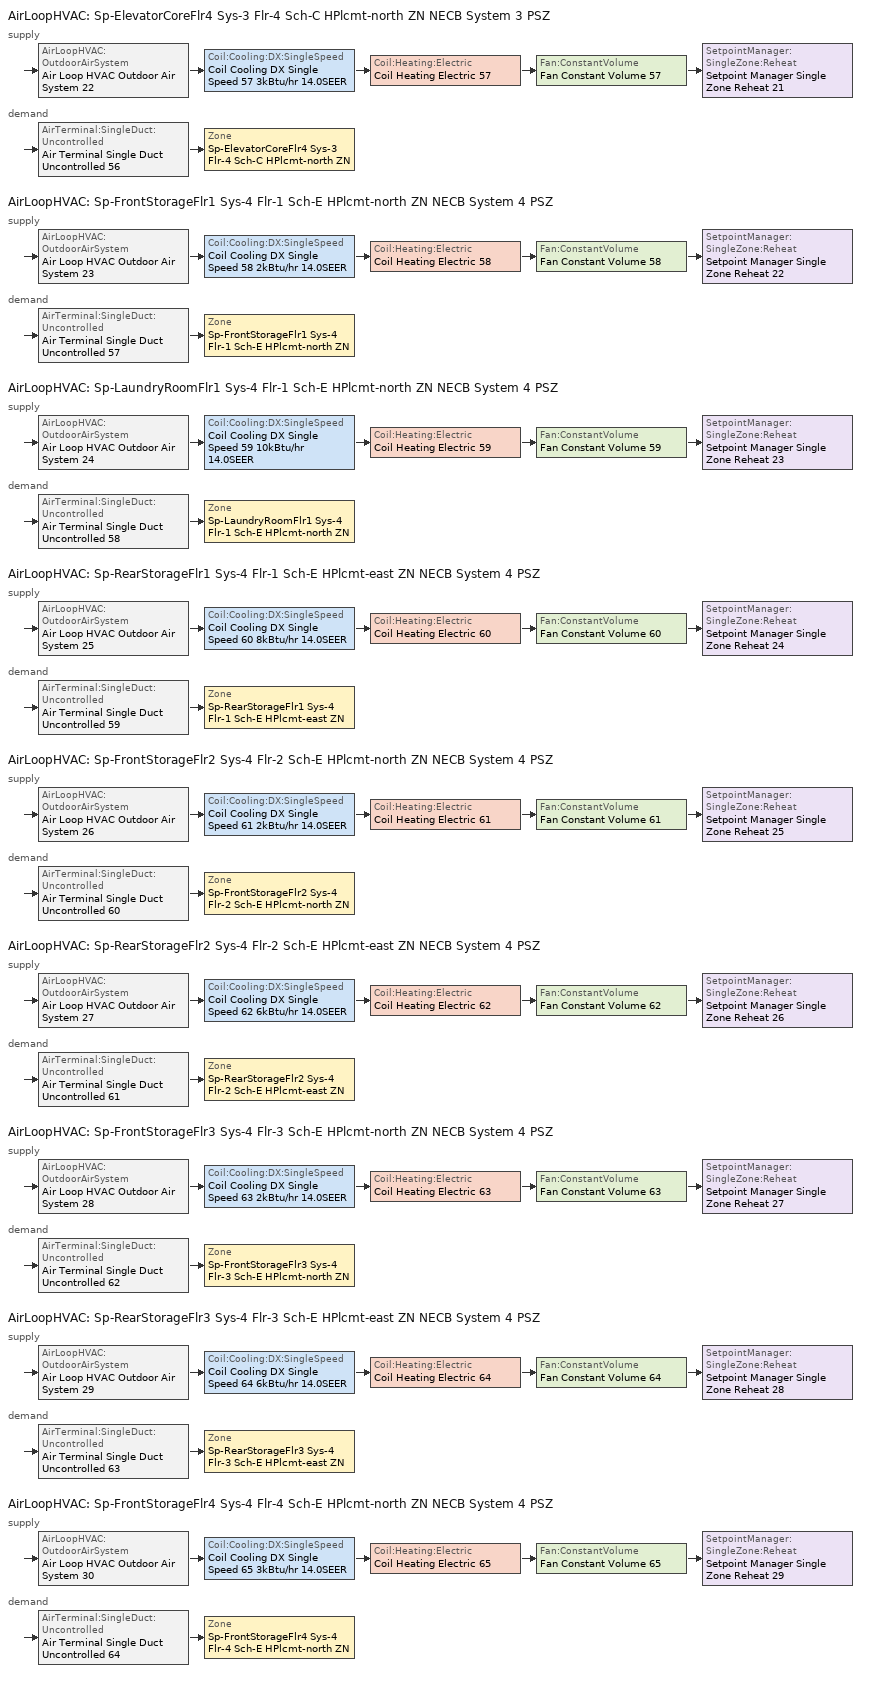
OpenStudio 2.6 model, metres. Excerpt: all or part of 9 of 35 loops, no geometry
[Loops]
AirLoopHVAC 'Sp-ElevatorCoreFlr4 Sys-3 Flr-4 Sch-C HPlcmt-north ZN NECB System 3 PSZ'
 supply: AirLoopHVAC:OutdoorAirSystem 'Air Loop HVAC Outdoor Air System 22' > Coil:Cooling:DX:SingleSpeed 'Coil Cooling DX Single Speed 57 3kBtu/hr 14.0SEER' > Coil:Heating:Electric 'Coil Heating Electric 57' > Fan:ConstantVolume 'Fan Constant Volume 57' > SetpointManager:SingleZone:Reheat 'Setpoint Manager Single Zone Reheat 21'
 demand: AirTerminal:SingleDuct:Uncontrolled 'Air Terminal Single Duct Uncontrolled 56' > Zone 'Sp-ElevatorCoreFlr4 Sys-3 Flr-4 Sch-C HPlcmt-north ZN'
AirLoopHVAC 'Sp-FrontStorageFlr1 Sys-4 Flr-1 Sch-E HPlcmt-north ZN NECB System 4 PSZ'
 supply: AirLoopHVAC:OutdoorAirSystem 'Air Loop HVAC Outdoor Air System 23' > Coil:Cooling:DX:SingleSpeed 'Coil Cooling DX Single Speed 58 2kBtu/hr 14.0SEER' > Coil:Heating:Electric 'Coil Heating Electric 58' > Fan:ConstantVolume 'Fan Constant Volume 58' > SetpointManager:SingleZone:Reheat 'Setpoint Manager Single Zone Reheat 22'
 demand: AirTerminal:SingleDuct:Uncontrolled 'Air Terminal Single Duct Uncontrolled 57' > Zone 'Sp-FrontStorageFlr1 Sys-4 Flr-1 Sch-E HPlcmt-north ZN'
AirLoopHVAC 'Sp-LaundryRoomFlr1 Sys-4 Flr-1 Sch-E HPlcmt-north ZN NECB System 4 PSZ'
 supply: AirLoopHVAC:OutdoorAirSystem 'Air Loop HVAC Outdoor Air System 24' > Coil:Cooling:DX:SingleSpeed 'Coil Cooling DX Single Speed 59 10kBtu/hr 14.0SEER' > Coil:Heating:Electric 'Coil Heating Electric 59' > Fan:ConstantVolume 'Fan Constant Volume 59' > SetpointManager:SingleZone:Reheat 'Setpoint Manager Single Zone Reheat 23'
 demand: AirTerminal:SingleDuct:Uncontrolled 'Air Terminal Single Duct Uncontrolled 58' > Zone 'Sp-LaundryRoomFlr1 Sys-4 Flr-1 Sch-E HPlcmt-north ZN'
AirLoopHVAC 'Sp-RearStorageFlr1 Sys-4 Flr-1 Sch-E HPlcmt-east ZN NECB System 4 PSZ'
 supply: AirLoopHVAC:OutdoorAirSystem 'Air Loop HVAC Outdoor Air System 25' > Coil:Cooling:DX:SingleSpeed 'Coil Cooling DX Single Speed 60 8kBtu/hr 14.0SEER' > Coil:Heating:Electric 'Coil Heating Electric 60' > Fan:ConstantVolume 'Fan Constant Volume 60' > SetpointManager:SingleZone:Reheat 'Setpoint Manager Single Zone Reheat 24'
 demand: AirTerminal:SingleDuct:Uncontrolled 'Air Terminal Single Duct Uncontrolled 59' > Zone 'Sp-RearStorageFlr1 Sys-4 Flr-1 Sch-E HPlcmt-east ZN'
AirLoopHVAC 'Sp-FrontStorageFlr2 Sys-4 Flr-2 Sch-E HPlcmt-north ZN NECB System 4 PSZ'
 supply: AirLoopHVAC:OutdoorAirSystem 'Air Loop HVAC Outdoor Air System 26' > Coil:Cooling:DX:SingleSpeed 'Coil Cooling DX Single Speed 61 2kBtu/hr 14.0SEER' > Coil:Heating:Electric 'Coil Heating Electric 61' > Fan:ConstantVolume 'Fan Constant Volume 61' > SetpointManager:SingleZone:Reheat 'Setpoint Manager Single Zone Reheat 25'
 demand: AirTerminal:SingleDuct:Uncontrolled 'Air Terminal Single Duct Uncontrolled 60' > Zone 'Sp-FrontStorageFlr2 Sys-4 Flr-2 Sch-E HPlcmt-north ZN'
AirLoopHVAC 'Sp-RearStorageFlr2 Sys-4 Flr-2 Sch-E HPlcmt-east ZN NECB System 4 PSZ'
 supply: AirLoopHVAC:OutdoorAirSystem 'Air Loop HVAC Outdoor Air System 27' > Coil:Cooling:DX:SingleSpeed 'Coil Cooling DX Single Speed 62 6kBtu/hr 14.0SEER' > Coil:Heating:Electric 'Coil Heating Electric 62' > Fan:ConstantVolume 'Fan Constant Volume 62' > SetpointManager:SingleZone:Reheat 'Setpoint Manager Single Zone Reheat 26'
 demand: AirTerminal:SingleDuct:Uncontrolled 'Air Terminal Single Duct Uncontrolled 61' > Zone 'Sp-RearStorageFlr2 Sys-4 Flr-2 Sch-E HPlcmt-east ZN'
AirLoopHVAC 'Sp-FrontStorageFlr3 Sys-4 Flr-3 Sch-E HPlcmt-north ZN NECB System 4 PSZ'
 supply: AirLoopHVAC:OutdoorAirSystem 'Air Loop HVAC Outdoor Air System 28' > Coil:Cooling:DX:SingleSpeed 'Coil Cooling DX Single Speed 63 2kBtu/hr 14.0SEER' > Coil:Heating:Electric 'Coil Heating Electric 63' > Fan:ConstantVolume 'Fan Constant Volume 63' > SetpointManager:SingleZone:Reheat 'Setpoint Manager Single Zone Reheat 27'
 demand: AirTerminal:SingleDuct:Uncontrolled 'Air Terminal Single Duct Uncontrolled 62' > Zone 'Sp-FrontStorageFlr3 Sys-4 Flr-3 Sch-E HPlcmt-north ZN'
AirLoopHVAC 'Sp-RearStorageFlr3 Sys-4 Flr-3 Sch-E HPlcmt-east ZN NECB System 4 PSZ'
 supply: AirLoopHVAC:OutdoorAirSystem 'Air Loop HVAC Outdoor Air System 29' > Coil:Cooling:DX:SingleSpeed 'Coil Cooling DX Single Speed 64 6kBtu/hr 14.0SEER' > Coil:Heating:Electric 'Coil Heating Electric 64' > Fan:ConstantVolume 'Fan Constant Volume 64' > SetpointManager:SingleZone:Reheat 'Setpoint Manager Single Zone Reheat 28'
 demand: AirTerminal:SingleDuct:Uncontrolled 'Air Terminal Single Duct Uncontrolled 63' > Zone 'Sp-RearStorageFlr3 Sys-4 Flr-3 Sch-E HPlcmt-east ZN'
AirLoopHVAC 'Sp-FrontStorageFlr4 Sys-4 Flr-4 Sch-E HPlcmt-north ZN NECB System 4 PSZ'
 supply: AirLoopHVAC:OutdoorAirSystem 'Air Loop HVAC Outdoor Air System 30' > Coil:Cooling:DX:SingleSpeed 'Coil Cooling DX Single Speed 65 3kBtu/hr 14.0SEER' > Coil:Heating:Electric 'Coil Heating Electric 65' > Fan:ConstantVolume 'Fan Constant Volume 65' > SetpointManager:SingleZone:Reheat 'Setpoint Manager Single Zone Reheat 29'
 demand: AirTerminal:SingleDuct:Uncontrolled 'Air Terminal Single Duct Uncontrolled 64' > Zone 'Sp-FrontStorageFlr4 Sys-4 Flr-4 Sch-E HPlcmt-north ZN'
[Sizing:Zone] Zone Cooling Design Supply Air Temperature Input Method=SupplyAirTemperature; Zone Cooling Design Supply Air Temperature {C}=13; Zone Cooling Design Supply Air Temperature Difference {deltaC}=11.11; Zone Heating Design Supply Air Temperature Input Method=SupplyAirTemperature; Zone Heating Design Supply Air Temperature {C}=43; Zone Heating Design Supply Air Temperature Difference {deltaC}=11.11; Zone Cooling Design Supply Air Humidity Ratio {kg-H2O/kg-air}=0.0085; Zone Heating Design Supply Air Humidity Ratio {kg-H2O/kg-air}=0.008; Zone Heating Sizing Factor=1.3; Zone Cooling Sizing Factor=1.1; Cooling Design Air Flow Method=DesignDay; Heating Design Air Flow Method=DesignDay; Account for Dedicated Outdoor Air System=No; Dedicated Outdoor Air System Control Strategy=NeutralSupplyAir; Dedicated Outdoor Air Low Setpoint Temperature for Design {C}=autosize; Dedicated Outdoor Air High Setpoint Temperature for Design {C}=autosize
Sp-ElevatorCoreFlr4 Sys-3 Flr-4 Sch-C HPlcmt-north ZN; Sp-FrontStorageFlr1 Sys-4 Flr-1 Sch-E HPlcmt-north ZN; Sp-LaundryRoomFlr1 Sys-4 Flr-1 Sch-E HPlcmt-north ZN; Sp-RearStorageFlr1 Sys-4 Flr-1 Sch-E HPlcmt-east ZN; Sp-FrontStorageFlr2 Sys-4 Flr-2 Sch-E HPlcmt-north ZN; Sp-RearStorageFlr2 Sys-4 Flr-2 Sch-E HPlcmt-east ZN; Sp-FrontStorageFlr3 Sys-4 Flr-3 Sch-E HPlcmt-north ZN; Sp-RearStorageFlr3 Sys-4 Flr-3 Sch-E HPlcmt-east ZN; Sp-FrontStorageFlr4 Sys-4 Flr-4 Sch-E HPlcmt-north ZN
[Zone equipment]
Sp-ElevatorCoreFlr4 Sys-3 Flr-4 Sch-C HPlcmt-north ZN: Air Terminal Single Duct Uncontrolled 56, Zone HVAC Baseboard Convective Electric 56
Sp-FrontStorageFlr1 Sys-4 Flr-1 Sch-E HPlcmt-north ZN: Air Terminal Single Duct Uncontrolled 57, Zone HVAC Baseboard Convective Electric 57
Sp-LaundryRoomFlr1 Sys-4 Flr-1 Sch-E HPlcmt-north ZN: Air Terminal Single Duct Uncontrolled 58, Zone HVAC Baseboard Convective Electric 58
Sp-RearStorageFlr1 Sys-4 Flr-1 Sch-E HPlcmt-east ZN: Air Terminal Single Duct Uncontrolled 59, Zone HVAC Baseboard Convective Electric 59
Sp-FrontStorageFlr2 Sys-4 Flr-2 Sch-E HPlcmt-north ZN: Air Terminal Single Duct Uncontrolled 60, Zone HVAC Baseboard Convective Electric 60
Sp-RearStorageFlr2 Sys-4 Flr-2 Sch-E HPlcmt-east ZN: Air Terminal Single Duct Uncontrolled 61, Zone HVAC Baseboard Convective Electric 61
Sp-FrontStorageFlr3 Sys-4 Flr-3 Sch-E HPlcmt-north ZN: Air Terminal Single Duct Uncontrolled 62, Zone HVAC Baseboard Convective Electric 62
Sp-RearStorageFlr3 Sys-4 Flr-3 Sch-E HPlcmt-east ZN: Air Terminal Single Duct Uncontrolled 63, Zone HVAC Baseboard Convective Electric 63
Sp-FrontStorageFlr4 Sys-4 Flr-4 Sch-E HPlcmt-north ZN: Air Terminal Single Duct Uncontrolled 64, Zone HVAC Baseboard Convective Electric 64
[AirLoopHVAC] Availability Schedule=Always On Discrete; Design Supply Air Flow Rate {m3/s}=AutoSize
Sp-ElevatorCoreFlr4 Sys-3 Flr-4 Sch-C HPlcmt-north ZN NECB System 3 PSZ; Sp-FrontStorageFlr1 Sys-4 Flr-1 Sch-E HPlcmt-north ZN NECB System 4 PSZ; Sp-LaundryRoomFlr1 Sys-4 Flr-1 Sch-E HPlcmt-north ZN NECB System 4 PSZ; Sp-RearStorageFlr1 Sys-4 Flr-1 Sch-E HPlcmt-east ZN NECB System 4 PSZ; Sp-FrontStorageFlr2 Sys-4 Flr-2 Sch-E HPlcmt-north ZN NECB System 4 PSZ; Sp-RearStorageFlr2 Sys-4 Flr-2 Sch-E HPlcmt-east ZN NECB System 4 PSZ; Sp-FrontStorageFlr3 Sys-4 Flr-3 Sch-E HPlcmt-north ZN NECB System 4 PSZ; Sp-RearStorageFlr3 Sys-4 Flr-3 Sch-E HPlcmt-east ZN NECB System 4 PSZ; Sp-FrontStorageFlr4 Sys-4 Flr-4 Sch-E HPlcmt-north ZN NECB System 4 PSZ
[Sizing:System] Type of Load to Size On=Sensible; Design Outdoor Air Flow Rate {m3/s}=Autosize; Minimum System Air Flow Ratio=1; Preheat Design Temperature {C}=7; Preheat Design Humidity Ratio {kg-H2O/kg-Air}=0.008; Precool Design Temperature {C}=13; Precool Design Humidity Ratio {kg-H2O/kg-Air}=0.008; Central Cooling Design Supply Air Temperature {C}=13; Central Heating Design Supply Air Temperature {C}=43; Sizing Option=NonCoincident; 100% Outdoor Air in Cooling=No; 100% Outdoor Air in Heating=No; Central Cooling Design Supply Air Humidity Ratio {kg-H2O/kg-Air}=0.0085; Central Heating Design Supply Air Humidity Ratio {kg-H2O/kg-Air}=0.008; Cooling Design Air Flow Method=DesignDay; Cooling Design Air Flow Rate {m3/s}=0; Heating Design Air Flow Method=DesignDay; Heating Design Air Flow Rate {m3/s}=0; System Outdoor Air Method=ZoneSum; Zone Maximum Outdoor Air Fraction=1; Cooling Supply Air Flow Rate Per Floor Area {m3/s-m2}=0.00996765; Cooling Fraction of Autosized Cooling Supply Air Flow Rate=1; Cooling Supply Air Flow Rate Per Unit Cooling Capacity {m3/s-W}=3.94755e-05; Heating Supply Air Flow Rate Per Floor Area {m3/s-m2}=0.00996765; Heating Fraction of Autosized Heating Supply Air Flow Rate=1; Heating Fraction of Autosized Cooling Supply Air Flow Rate=1; Heating Supply Air Flow Rate Per Unit Heating Capacity {m3/s-W}=3.15882e-05; Cooling Design Capacity Method=CoolingDesignCapacity; Cooling Design Capacity {W}=autosize; Cooling Design Capacity Per Floor Area {W/m2}=234.7; Fraction of Autosized Cooling Design Capacity=1; Heating Design Capacity Method=HeatingDesignCapacity; Heating Design Capacity {W}=autosize; Heating Design Capacity Per Floor Area {W/m2}=157; Fraction of Autosized Heating Design Capacity=1; Central Cooling Capacity Control Method=OnOff
Sp-ElevatorCoreFlr4 Sys-3 Flr-4 Sch-C HPlcmt-north ZN NECB System 3 PSZ; Sp-FrontStorageFlr1 Sys-4 Flr-1 Sch-E HPlcmt-north ZN NECB System 4 PSZ; Sp-LaundryRoomFlr1 Sys-4 Flr-1 Sch-E HPlcmt-north ZN NECB System 4 PSZ; Sp-RearStorageFlr1 Sys-4 Flr-1 Sch-E HPlcmt-east ZN NECB System 4 PSZ; Sp-FrontStorageFlr2 Sys-4 Flr-2 Sch-E HPlcmt-north ZN NECB System 4 PSZ; Sp-RearStorageFlr2 Sys-4 Flr-2 Sch-E HPlcmt-east ZN NECB System 4 PSZ; Sp-FrontStorageFlr3 Sys-4 Flr-3 Sch-E HPlcmt-north ZN NECB System 4 PSZ; Sp-RearStorageFlr3 Sys-4 Flr-3 Sch-E HPlcmt-east ZN NECB System 4 PSZ; Sp-FrontStorageFlr4 Sys-4 Flr-4 Sch-E HPlcmt-north ZN NECB System 4 PSZ
[Fan:ConstantVolume] Availability Schedule=Always On Discrete; Fan Efficiency=0.39975; Pressure Rise {Pa}=640; Maximum Flow Rate {m3/s}=AutoSize; Motor Efficiency=0.615
Fan Constant Volume 57; Fan Constant Volume 58; Fan Constant Volume 59; Fan Constant Volume 60; Fan Constant Volume 61; Fan Constant Volume 62; Fan Constant Volume 63; Fan Constant Volume 64; Fan Constant Volume 65
[Coil:Heating:Electric] Availability Schedule=Always On Discrete
Coil Heating Electric 57; Coil Heating Electric 58; Coil Heating Electric 59; Coil Heating Electric 60; Coil Heating Electric 61; Coil Heating Electric 62; Coil Heating Electric 63; Coil Heating Electric 64; Coil Heating Electric 65
[Coil:Cooling:DX:SingleSpeed] Availability Schedule=Always On Discrete; Rated Total Cooling Capacity {W}=autosize; Rated Sensible Heat Ratio=autosize; Rated COP {W/W}=3.8248; Rated Air Flow Rate {m3/s}=autosize; Rated Evaporator Fan Power Per Volume Flow Rate {W/(m3/s)}=773.3; Total Cooling Capacity Function of Temperature Curve=DXCOOL-NECB2011-REF-CAPFT; Total Cooling Capacity Function of Flow Fraction Curve=DXCOOL-NECB2011-REF-CAPFFLOW; Energy Input Ratio Function of Temperature Curve=DXCOOL-NECB2011-REF-COOLEIRFT; Energy Input Ratio Function of Flow Fraction Curve=DXCOOL-NECB2011-REF-COOLEIRFFLOW; Part Load Fraction Correlation Curve=DXCOOL-NECB2011-REF-COOLPLFFPLR; Condenser Type=AirCooled; Evaporative Condenser Effectiveness=0; Evaporative Condenser Air Flow Rate {m3/s}=Autosize; Evaporative Condenser Pump Rated Power Consumption {W}=Autosize; Crankcase Heater Capacity {W}=0; Maximum Outdoor Dry-Bulb Temperature for Crankcase Heater Operation {C}=0; Basin Heater Capacity {W/K}=0; Basin Heater Setpoint Temperature {C}=10
Coil Cooling DX Single Speed 57 3kBtu/hr 14.0SEER; Coil Cooling DX Single Speed 58 2kBtu/hr 14.0SEER; Coil Cooling DX Single Speed 59 10kBtu/hr 14.0SEER; Coil Cooling DX Single Speed 60 8kBtu/hr 14.0SEER; Coil Cooling DX Single Speed 61 2kBtu/hr 14.0SEER; Coil Cooling DX Single Speed 62 6kBtu/hr 14.0SEER; Coil Cooling DX Single Speed 63 2kBtu/hr 14.0SEER; Coil Cooling DX Single Speed 64 6kBtu/hr 14.0SEER; Coil Cooling DX Single Speed 65 3kBtu/hr 14.0SEER
[Controller:OutdoorAir] Minimum Outdoor Air Flow Rate {m3/s}=autosize; Maximum Outdoor Air Flow Rate {m3/s}=Autosize; Economizer Control Type=NoEconomizer; Economizer Control Action Type=ModulateFlow; Economizer Maximum Limit Dry-Bulb Temperature {C}=28; Economizer Maximum Limit Enthalpy {J/kg}=64000; Economizer Minimum Limit Dry-Bulb Temperature {C}=-100; Lockout Type=NoLockout; Minimum Limit Type=FixedMinimum; Minimum Outdoor Air Schedule=Always On Discrete; High Humidity Control=No; Heat Recovery Bypass Control Type=BypassWhenWithinEconomizerLimits
Name | Controller Mechanical Ventilation
Controller Outdoor Air 22 | Controller Mechanical Ventilation 22
Controller Outdoor Air 23 | Controller Mechanical Ventilation 23
Controller Outdoor Air 24 | Controller Mechanical Ventilation 24
Controller Outdoor Air 25 | Controller Mechanical Ventilation 25
Controller Outdoor Air 26 | Controller Mechanical Ventilation 26
Controller Outdoor Air 27 | Controller Mechanical Ventilation 27
Controller Outdoor Air 28 | Controller Mechanical Ventilation 28
Controller Outdoor Air 29 | Controller Mechanical Ventilation 29
Controller Outdoor Air 30 | Controller Mechanical Ventilation 30
[Controller:MechanicalVentilation] Availability Schedule=Always On Discrete; System Outdoor Air Method=ZoneSum
Controller Mechanical Ventilation 22; Controller Mechanical Ventilation 23; Controller Mechanical Ventilation 24; Controller Mechanical Ventilation 25; Controller Mechanical Ventilation 26; Controller Mechanical Ventilation 27; Controller Mechanical Ventilation 28; Controller Mechanical Ventilation 29; Controller Mechanical Ventilation 30
[AirLoopHVAC:OutdoorAirSystem]
Name | Controller
Air Loop HVAC Outdoor Air System 22 | Controller Outdoor Air 22
Air Loop HVAC Outdoor Air System 23 | Controller Outdoor Air 23
Air Loop HVAC Outdoor Air System 24 | Controller Outdoor Air 24
Air Loop HVAC Outdoor Air System 25 | Controller Outdoor Air 25
Air Loop HVAC Outdoor Air System 26 | Controller Outdoor Air 26
Air Loop HVAC Outdoor Air System 27 | Controller Outdoor Air 27
Air Loop HVAC Outdoor Air System 28 | Controller Outdoor Air 28
Air Loop HVAC Outdoor Air System 29 | Controller Outdoor Air 29
Air Loop HVAC Outdoor Air System 30 | Controller Outdoor Air 30
[ZoneHVAC:Baseboard:Convective:Electric] Availability Schedule=Always On Discrete; Nominal Capacity {W}=autosize; Efficiency=1
Zone HVAC Baseboard Convective Electric 56; Zone HVAC Baseboard Convective Electric 57; Zone HVAC Baseboard Convective Electric 58; Zone HVAC Baseboard Convective Electric 59; Zone HVAC Baseboard Convective Electric 60; Zone HVAC Baseboard Convective Electric 61; Zone HVAC Baseboard Convective Electric 62; Zone HVAC Baseboard Convective Electric 63; Zone HVAC Baseboard Convective Electric 64
[AirTerminal:SingleDuct:Uncontrolled] Availability Schedule=Always On Discrete; Maximum Air Flow Rate {m3/s}=AutoSize
Air Terminal Single Duct Uncontrolled 56; Air Terminal Single Duct Uncontrolled 57; Air Terminal Single Duct Uncontrolled 58; Air Terminal Single Duct Uncontrolled 59; Air Terminal Single Duct Uncontrolled 60; Air Terminal Single Duct Uncontrolled 61; Air Terminal Single Duct Uncontrolled 62; Air Terminal Single Duct Uncontrolled 63; Air Terminal Single Duct Uncontrolled 64
[SetpointManager:SingleZone:Reheat] Minimum Supply Air Temperature {C}=13; Maximum Supply Air Temperature {C}=43
Name | Control Zone
Setpoint Manager Single Zone Reheat 21 | Sp-ElevatorCoreFlr4 Sys-3 Flr-4 Sch-C HPlcmt-north ZN
Setpoint Manager Single Zone Reheat 22 | Sp-FrontStorageFlr1 Sys-4 Flr-1 Sch-E HPlcmt-north ZN
Setpoint Manager Single Zone Reheat 23 | Sp-LaundryRoomFlr1 Sys-4 Flr-1 Sch-E HPlcmt-north ZN
Setpoint Manager Single Zone Reheat 24 | Sp-RearStorageFlr1 Sys-4 Flr-1 Sch-E HPlcmt-east ZN
Setpoint Manager Single Zone Reheat 25 | Sp-FrontStorageFlr2 Sys-4 Flr-2 Sch-E HPlcmt-north ZN
Setpoint Manager Single Zone Reheat 26 | Sp-RearStorageFlr2 Sys-4 Flr-2 Sch-E HPlcmt-east ZN
Setpoint Manager Single Zone Reheat 27 | Sp-FrontStorageFlr3 Sys-4 Flr-3 Sch-E HPlcmt-north ZN
Setpoint Manager Single Zone Reheat 28 | Sp-RearStorageFlr3 Sys-4 Flr-3 Sch-E HPlcmt-east ZN
Setpoint Manager Single Zone Reheat 29 | Sp-FrontStorageFlr4 Sys-4 Flr-4 Sch-E HPlcmt-north ZN
[Schedule:Constant]
Always On Discrete: Value=1
[Curve:Biquadratic] Minimum Value of x=13; Maximum Value of x=24; Minimum Value of y=24; Maximum Value of y=46
Name | Coefficient1 Constant | Coefficient2 x | Coefficient3 x**2 | Coefficient4 y | Coefficient5 y**2 | Coefficient6 x*y
DXCOOL-NECB2011-REF-CAPFT | 0.867905 | 0.0142459 | 0.00055436 | -0.0075575 | 3.3e-05 | -0.0001918
DXCOOL-NECB2011-REF-COOLEIRFT | 0.116936 | 0.0284933 | -0.0004112 | 0.0214108 | 0.00016103 | -0.0006791
[Curve:Quadratic] Coefficient1 Constant=1; Coefficient2 x=0; Coefficient3 x**2=0; Minimum Value of x=0; Maximum Value of x=1
DXCOOL-NECB2011-REF-CAPFFLOW; DXCOOL-NECB2011-REF-COOLEIRFFLOW
[Curve:Cubic]
DXCOOL-NECB2011-REF-COOLPLFFPLR: Coefficient1 Constant=0.0277; Coefficient2 x=4.9151; Coefficient3 x**2=-8.184; Coefficient4 x**3=4.2702; Minimum Value of x=0.7; Maximum Value of x=1
